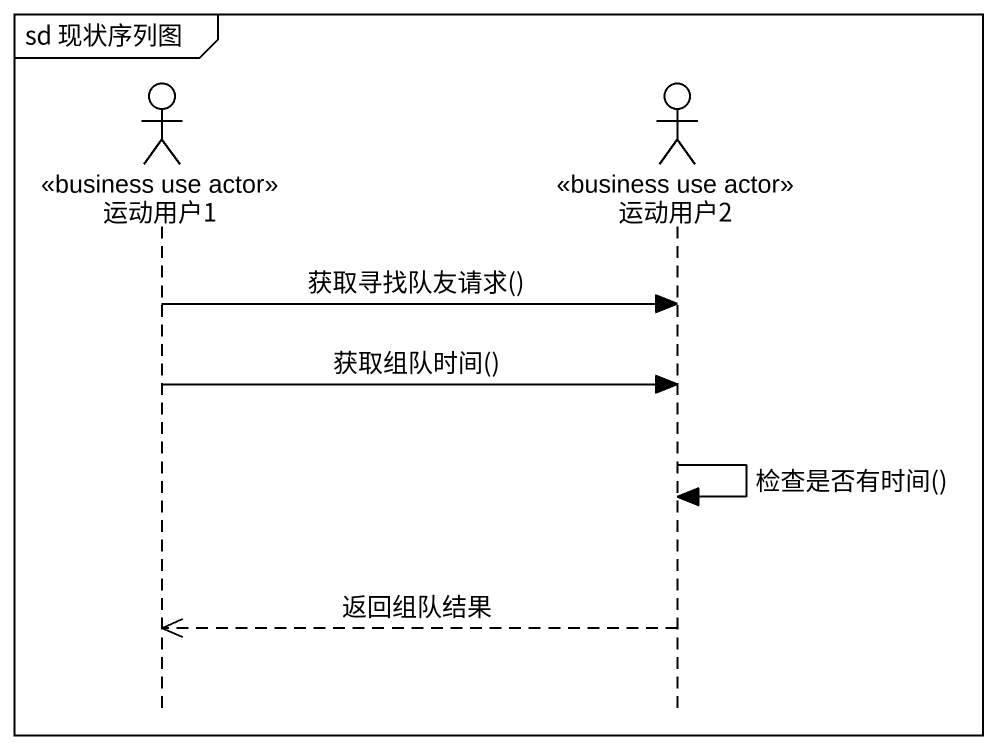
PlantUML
@startuml
mainframe sd 现状序列图
hide footbox
actor 运动用户1 <<business use actor>>
actor 运动用户2 <<business use actor>>

运动用户1 -> 运动用户2 : 获取寻找队友请求()
运动用户1 -> 运动用户2 : 获取组队时间()
运动用户2 -> 运动用户2 : 检查是否有时间()
运动用户2 -->> 运动用户1 : 返回组队结果
@enduml
